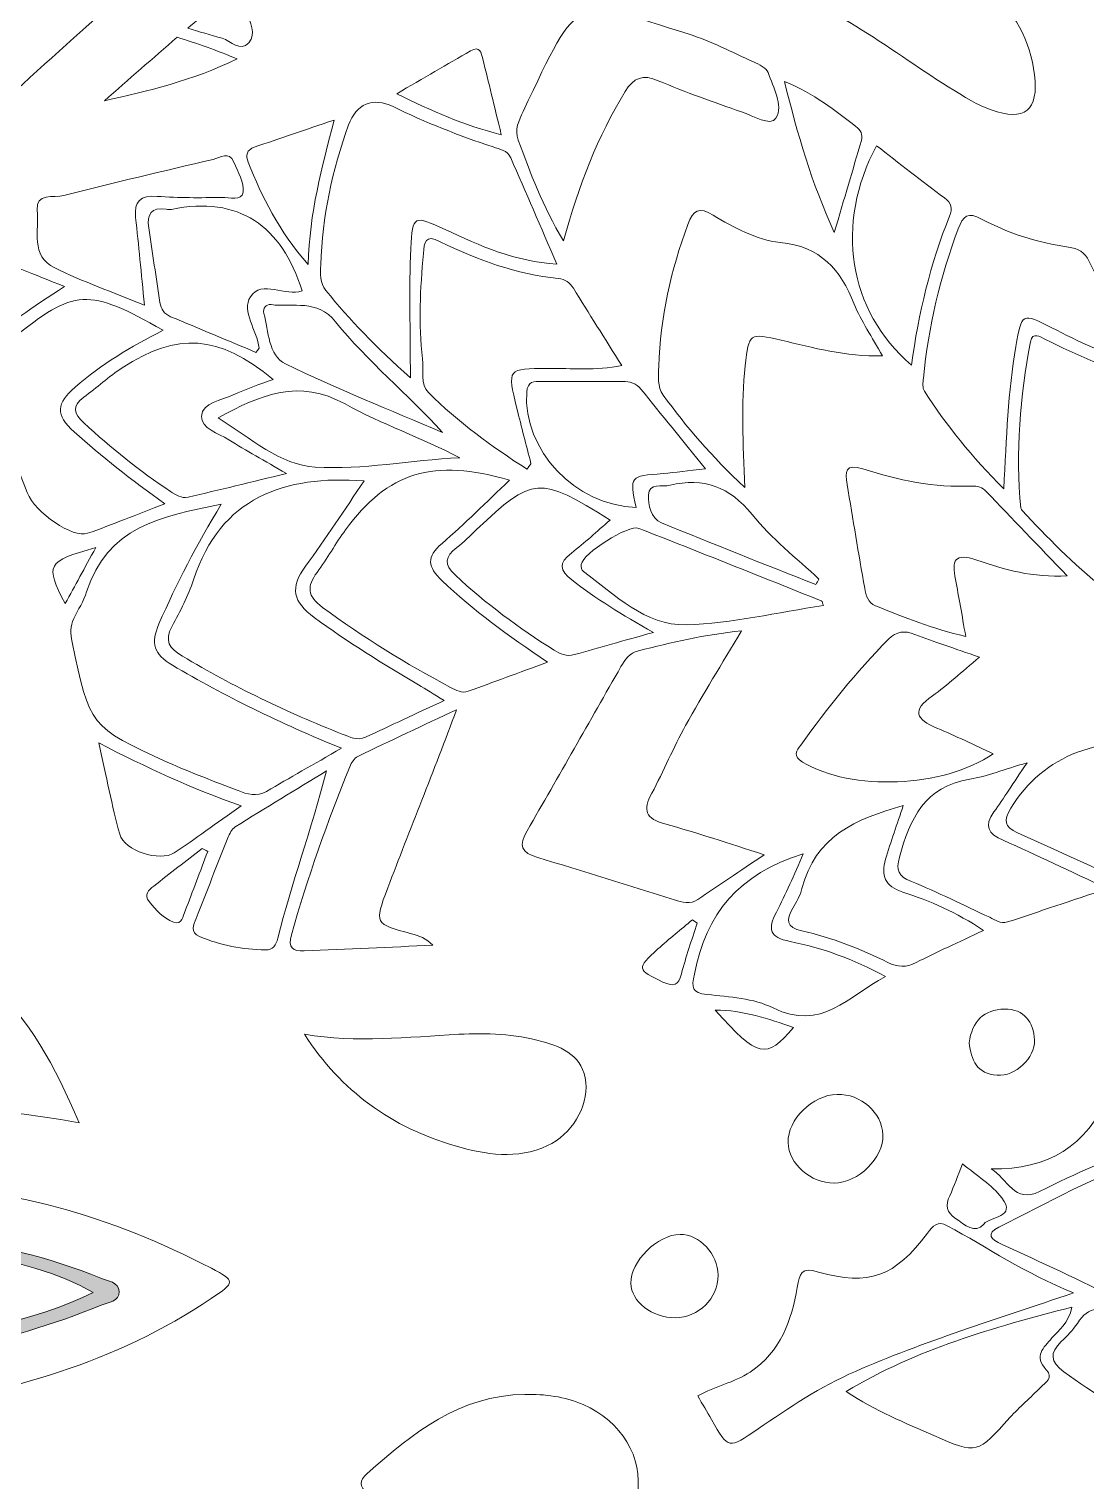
# Model space of a CAD drawing. Extents: x 55 to 2945, y -1852 to -85.
# Drawn here: x 2103.4 to 2223.3, y -333 to -168.4 of the extents above; entities that cross this region are included whole.
import ezdxf

# ---------------------------------------------------------------- set-up
doc = ezdxf.new("R2010")
doc.units = 0
doc.header["$MEASUREMENT"] = 0
doc.layers.add('Layer 1', color=7, linetype='Continuous')

# ---------------------------------------------------------------- blocks, each defined once
blk = doc.blocks.new('block 2')
at = {"layer": 'Layer 1', "true_color": 0xffffff}
h = blk.add_hatch(color=7, dxfattribs=at)
h.dxf.hatch_style = 2
edge = h.paths.add_edge_path()
edge.add_spline(control_points=[(2113.6647, -311.5317), (2113.6259, -310.4205), (2112.3665, -310.357), (2111.5771, -310.0294), (2105.68, -307.5819), (2099.5192, -306.1532), (2093.1716, -305.588), (2076.5476, -304.1078), (2061.6199, -308.6538), (2048.1985, -318.4163), (2047.595, -318.8553), (2046.5522, -319.2362), (2046.9396, -320.2609), (2047.2452, -321.0689), (2048.1821, -320.7692), (2048.8494, -320.8455), (2054.0459, -321.4396), (2059.2674, -321.239), (2065.6227, -321.3255), (2068.7735, -321.1432), (2073.0692, -320.9958), (2077.3459, -320.6279), (2089.1036, -319.6164), (2100.6545, -317.6022), (2111.6384, -313.0701), (2112.4248, -312.7456), (2113.7055, -312.6995), (2113.6647, -311.5317)], knot_values=[0, 0, 0, 0, 1, 1, 1, 2, 2, 2, 3, 3, 3, 4, 4, 4, 5, 5, 5, 6, 6, 6, 7, 7, 7, 8, 8, 8, 9, 9, 9, 9], degree=3, periodic=1)
edge = h.paths.add_edge_path()
edge.add_spline(control_points=[(2050.2659, -319.2755), (2061.0957, -307.1265), (2095.4807, -302.688), (2110.7412, -311.6539), (2098.3099, -317.8384), (2066.2656, -321.8248), (2050.2659, -319.2755)], knot_values=[0, 0, 0, 0, 1, 1, 1, 2, 2, 2, 2], degree=3, periodic=1)
at = {"layer": 'Layer 1', "lineweight": 0}
for points, knots in [([(2916.1423, -268.6332), (2914.0212, -262.8354), (2910.15, -258.2926), (2905.6368, -254.2919), (2899.1496, -248.5294), (2891.7904, -243.9159), (2884.8377, -238.7721), (2877.2781, -233.1746), (2869.8069, -227.4711), (2862.0058, -222.1977), (2849.4085, -213.6718), (2837.8365, -203.779), (2826.0228, -194.2398), (2816.731, -186.7274), (2808.0814, -178.4136), (2799.1725, -170.4298), (2784.4777, -157.2492), (2769.6592, -144.2277), (2753.1613, -133.2802), (2737.4883, -122.8748), (2720.6841, -115.1149), (2702.1653, -111.2792), (2689.0495, -108.5688), (2675.751, -107.8087), (2662.435, -107.2077), (2631.8904, -105.829), (2601.4519, -106.3239), (2571.2314, -111.7859), (2563.3006, -113.2236), (2555.2225, -113.3178), (2547.1857, -112.1983), (2537.7938, -110.8844), (2529.3209, -106.9308), (2521.1427, -102.4823), (2503.166, -92.6955), (2484.4232, -85.9962), (2463.6772, -85.2597), (2446.5725, -84.6528), (2429.7918, -86.1553), (2413.2586, -90.4742), (2401.8575, -93.4497), (2391.6405, -99.2299), (2381.2881, -104.5681), (2365.1497, -112.8818), (2348.3219, -114.5139), (2330.7046, -111.1319), (2318.561, -108.8045), (2306.2878, -107.1783), (2293.932, -106.8778), (2269.3974, -106.2827), (2244.8804, -106.8483), (2220.4047, -108.9989), (2196.5242, -111.0965), (2174.8118, -119.0155), (2154.8847, -132.2373), (2138.3103, -143.2437), (2123.315, -156.1887), (2108.514, -169.3928), (2099.6582, -177.3), (2091.0911, -185.5666), (2081.8759, -193.026), (2075.2768, -198.3583), (2068.931, -204.0029), (2061.9901, -208.9758), (2053.3287, -215.1802), (2044.9149, -221.7558), (2036.2181, -227.9248), (2030.2612, -232.1553), (2024.4575, -236.5862), (2018.5065, -240.8226), (2012.4848, -245.112), (2006.8461, -249.9376), (2001.0836, -254.5806), (1997.625, -257.3675), (1994.4904, -260.508), (1992.2867, -264.3968), (1986.5714, -274.4664), (1987.7852, -285.7498), (1999.4574, -291.9777), (2003.7292, -294.2638), (2008.2366, -295.8783), (2012.9679, -296.8328), (2015.095, -297.2629), (2016.1202, -298.0406), (2015.8433, -300.48), (2015.5428, -303.1962), (2015.5133, -305.995), (2016.1614, -308.6935), (2020.8516, -328.2611), (2032.7359, -340.9291), (2052.2917, -346.179), (2054.3716, -346.7387), (2056.4633, -347.2513), (2058.5727, -347.6874), (2067.3106, -349.4785), (2072.2423, -355.0642), (2074.6757, -363.3898), (2077.2094, -372.0806), (2082.1175, -379.322), (2088.7578, -385.4262), (2099.8586, -395.6372), (2112.1553, -404.2219), (2125.0236, -412.0054), (2131.2693, -415.7881), (2137.9332, -418.6399), (2145.1157, -420.1247), (2149.5583, -421.0438), (2154.107, -421.7214), (2158.5437, -420.6608), (2164.0646, -419.341), (2169.4205, -417.3966), (2174.6998, -415.2637), (2182.6719, -412.0407), (2189.872, -413.2604), (2196.0469, -419.3823), (2200.9314, -424.2314), (2204.9262, -429.8643), (2208.7856, -435.4912), (2212.5683, -441.0003), (2217.2348, -445.5019), (2222.1076, -449.8797), (2224.3289, -451.8771), (2226.1907, -454.2281), (2229.1133, -455.5302), (2235.9068, -458.5528), (2242.6297, -461.764), (2249.217, -465.1991), (2256.1285, -468.7992), (2262.4448, -473.4539), (2267.5061, -479.3107), (2272.9445, -485.5975), (2278.8307, -491.1125), (2286.1663, -495.0131), (2288.3287, -496.1621), (2290.5441, -497.2344), (2292.8008, -498.183), (2294.0852, -498.7192), (2294.4506, -499.1846), (2293.6787, -500.5163), (2292.2588, -502.9792), (2291.0273, -505.5481), (2289.7251, -508.0759), (2265.7444, -554.7824), (2251.6976, -604.1169), (2250.1833, -656.8098), (2249.6766, -674.3682), (2251.786, -691.4788), (2258.6031, -707.7704), (2275.2541, -747.5479), (2307.0008, -770.0733), (2346.2715, -783.7194), (2351.5803, -785.5636), (2357.3486, -785.54), (2362.5278, -782.4231), (2367.6303, -779.3475), (2368.7262, -773.096), (2365.0555, -768.4236), (2363.6944, -766.6972), (2361.9445, -765.4363), (2360.0884, -764.3167), (2353.448, -760.2984), (2347.1376, -755.8027), (2340.9745, -751.089), (2316.2808, -732.2049), (2303.9251, -707.2696), (2304.2668, -676.1476), (2304.3964, -664.5461), (2305.7752, -653.0624), (2308.0142, -641.6848), (2313.3936, -614.3808), (2323.8167, -589.0037), (2337.345, -564.8049), (2346.8018, -547.8887), (2358.1499, -532.2334), (2369.3096, -516.4485), (2372.5797, -511.829), (2375.7496, -507.1449), (2379.385, -501.8774), (2380.8462, -509.5725), (2382.2545, -516.5486), (2383.4859, -523.5544), (2385.8781, -537.1592), (2387.8755, -550.8288), (2389.5724, -564.5456), (2391.1809, -577.5848), (2392.5538, -590.6416), (2393.4671, -603.7456), (2394.6867, -621.1921), (2394.1919, -638.6857), (2394.0975, -656.1439), (2394.0387, -667.5746), (2394.127, -679.017), (2393.7028, -690.4536), (2393.5496, -694.6193), (2393.9091, -698.8086), (2393.8973, -703.0037), (2393.8619, -715.165), (2394.351, -727.338), (2394.9048, -739.4935), (2395.7886, -758.9019), (2397.4266, -778.2574), (2400.025, -797.5187), (2401.9871, -812.1075), (2404.6326, -826.5431), (2409.9591, -840.3541), (2419.8696, -866.0672), (2447.5152, -881.1981), (2473.6171, -874.6755), (2496.5551, -868.9485), (2509.8829, -853.3167), (2515.6218, -831.0505), (2520.6831, -811.4004), (2521.3018, -791.1198), (2522.7925, -770.9866), (2523.7058, -758.6604), (2524.7369, -746.3459), (2525.55, -734.0138), (2525.9742, -727.5502), (2526.917, -721.0217), (2523.9474, -714.782), (2521.9735, -710.6399), (2519.0864, -707.5171), (2514.5141, -706.7511), (2512.3929, -706.3917), (2511.8981, -705.7495), (2512.175, -703.8463), (2513.5596, -694.419), (2513.7953, -684.8915), (2514.6968, -675.4229), (2515.9813, -661.9535), (2517.4543, -648.5078), (2518.6327, -635.0267), (2519.8052, -621.5456), (2520.7479, -608.0468), (2521.7378, -594.5481), (2523.3051, -573.1244), (2524.7487, -551.6832), (2526.3925, -530.2654), (2527.0937, -521.1799), (2528.1661, -512.1295), (2529.1619, -502.1425), (2532.8856, -507.4925), (2536.0085, -512.106), (2539.2668, -516.6253), (2557.4439, -541.8493), (2574.0419, -568.0042), (2585.4077, -597.1053), (2597.0033, -626.8014), (2604.2565, -657.3342), (2601.4754, -689.5403), (2600.4737, -701.1065), (2597.2567, -712.0835), (2591.3823, -722.153), (2582.0551, -738.15), (2568.5976, -749.999), (2553.1662, -759.8211), (2549.6958, -762.0366), (2546.0839, -764.0516), (2543.0259, -766.8622), (2537.0042, -772.4007), (2538.6304, -780.6968), (2546.3078, -783.5073), (2551.2101, -785.2985), (2556.236, -785.1335), (2561.0498, -783.5191), (2587.8057, -774.5337), (2611.2268, -760.4104), (2629.4039, -738.4034), (2644.2107, -720.4738), (2653.2433, -700.0047), (2655.7769, -676.8605), (2657.2145, -663.7565), (2656.7903, -650.6172), (2655.4705, -637.4896), (2653.6734, -619.6072), (2650.3915, -601.9898), (2646.0845, -584.5669), (2638.8667, -555.3775), (2627.4713, -527.8085), (2613.348, -501.3294), (2612.3287, -499.4144), (2612.5584, -498.8606), (2614.55, -498.1889), (2622.8401, -495.3961), (2629.9224, -490.6765), (2636.2152, -484.5841), (2638.6015, -482.2685), (2640.6696, -479.6465), (2643.0971, -477.4723), (2646.821, -474.1433), (2650.4976, -470.7613), (2654.1743, -467.3733), (2656.9965, -464.769), (2660.137, -462.4416), (2664.0317, -461.7994), (2670.5837, -460.7211), (2676.1929, -457.946), (2681.4664, -453.8981), (2687.3644, -449.373), (2692.8853, -444.5238), (2696.6267, -438.1073), (2700.3505, -431.7203), (2704.5987, -425.7634), (2709.6718, -420.4428), (2712.1111, -417.8857), (2714.6978, -415.4228), (2718.4274, -414.2797), (2724.5375, -412.4001), (2729.8994, -414.2679), (2735.161, -416.7367), (2747.2103, -422.4049), (2759.1771, -422.1751), (2771.3148, -417.0549), (2782.2741, -412.4296), (2791.7486, -405.4121), (2801.4175, -398.7069), (2816.2891, -388.4017), (2829.1103, -376.4761), (2834.0774, -358.1046), (2835.2852, -353.6207), (2838.844, -350.7041), (2843.2631, -349.2252), (2847.3462, -347.8641), (2851.4766, -346.5325), (2855.6836, -345.6546), (2878.321, -340.9527), (2891.4722, -316.695), (2891.3661, -300.4092), (2891.3543, -298.1231), (2892.2264, -297.3807), (2894.2414, -296.9329), (2900.1512, -295.619), (2905.6191, -293.2798), (2910.3739, -289.4382), (2917.0791, -284.0233), (2919.106, -276.7113), (2916.1423, -268.6332)], [0, 0, 0, 0, 1, 1, 1, 2, 2, 2, 3, 3, 3, 4, 4, 4, 5, 5, 5, 6, 6, 6, 7, 7, 7, 8, 8, 8, 9, 9, 9, 10, 10, 10, 11, 11, 11, 12, 12, 12, 13, 13, 13, 14, 14, 14, 15, 15, 15, 16, 16, 16, 17, 17, 17, 18, 18, 18, 19, 19, 19, 20, 20, 20, 21, 21, 21, 22, 22, 22, 23, 23, 23, 24, 24, 24, 25, 25, 25, 26, 26, 26, 27, 27, 27, 28, 28, 28, 29, 29, 29, 30, 30, 30, 31, 31, 31, 32, 32, 32, 33, 33, 33, 34, 34, 34, 35, 35, 35, 36, 36, 36, 37, 37, 37, 38, 38, 38, 39, 39, 39, 40, 40, 40, 41, 41, 41, 42, 42, 42, 43, 43, 43, 44, 44, 44, 45, 45, 45, 46, 46, 46, 47, 47, 47, 48, 48, 48, 49, 49, 49, 50, 50, 50, 51, 51, 51, 52, 52, 52, 53, 53, 53, 54, 54, 54, 55, 55, 55, 56, 56, 56, 57, 57, 57, 58, 58, 58, 59, 59, 59, 60, 60, 60, 61, 61, 61, 62, 62, 62, 63, 63, 63, 64, 64, 64, 65, 65, 65, 66, 66, 66, 67, 67, 67, 68, 68, 68, 69, 69, 69, 70, 70, 70, 71, 71, 71, 72, 72, 72, 73, 73, 73, 74, 74, 74, 75, 75, 75, 76, 76, 76, 77, 77, 77, 78, 78, 78, 79, 79, 79, 80, 80, 80, 81, 81, 81, 82, 82, 82, 83, 83, 83, 84, 84, 84, 85, 85, 85, 86, 86, 86, 87, 87, 87, 88, 88, 88, 89, 89, 89, 90, 90, 90, 91, 91, 91, 92, 92, 92, 93, 93, 93, 94, 94, 94, 95, 95, 95, 96, 96, 96, 97, 97, 97, 98, 98, 98, 99, 99, 99, 100, 100, 100, 101, 101, 101, 102, 102, 102, 103, 103, 103, 104, 104, 104, 105, 105, 105, 106, 106, 106, 107, 107, 107, 108, 108, 108, 109, 109, 109, 110, 110, 110, 111, 111, 111, 112, 112, 112, 112]), ([(2188.452, -163.5007), (2193.3718, -161.1144), (2197.6141, -159.7769), (2202.21, -159.8653), (2210.0583, -160.0067), (2216.5219, -165.8104), (2217.4881, -173.5585), (2217.989, -177.5946), (2216.351, -178.9262), (2212.5624, -177.5298), (2211.7964, -177.247), (2211.0363, -176.9229), (2210.3352, -176.5164), (2203.1881, -172.4096), (2196.9012, -166.9181), (2188.452, -163.5007)], [0, 0, 0, 0, 1, 1, 1, 2, 2, 2, 3, 3, 3, 4, 4, 4, 5, 5, 5, 5]), ([(2126.9091, -163.6363), (2127.3216, -164.5731), (2127.7222, -165.5158), (2128.0875, -166.4645), (2128.5176, -167.5839), (2129.2954, -168.9038), (2128.3644, -169.9349), (2127.3746, -171.0249), (2126.3376, -169.711), (2125.3359, -169.4282), (2124.0397, -169.057), (2122.7493, -168.6681), (2121.4589, -168.2792), (2123.2678, -166.7178), (2125.0826, -165.1682), (2126.9091, -163.6363)], [0, 0, 0, 0, 1, 1, 1, 2, 2, 2, 3, 3, 3, 4, 4, 4, 5, 5, 5, 5]), ([(2159.4864, -177.7478), (2165.9854, -163.9603), (2165.0839, -164.8029), (2178.3057, -168.9686), (2180.8158, -169.7581), (2183.1903, -171.0072), (2185.6061, -172.1032), (2186.2365, -172.3919), (2187.1026, -172.7808), (2187.2794, -173.317), (2187.8333, -175.0139), (2189.0588, -177.0113), (2188.1515, -178.4843), (2187.5505, -179.4624), (2185.5589, -178.2133), (2184.2627, -177.7655), (2181.081, -176.6754), (2177.911, -175.5382), (2174.8118, -174.2361), (2173.0382, -173.4878), (2172.0248, -173.8826), (2171.0467, -175.4793), (2167.9357, -180.5701), (2165.8263, -186.0733), (2164.0587, -192.3837), (2161.6547, -188.4066), (2160.3172, -184.6769), (2158.9208, -180.9649), (2158.473, -179.7747), (2159.021, -178.7376), (2159.4864, -177.7478)], [0, 0, 0, 0, 1, 1, 1, 2, 2, 2, 3, 3, 3, 4, 4, 4, 5, 5, 5, 6, 6, 6, 7, 7, 7, 8, 8, 8, 9, 9, 9, 10, 10, 10, 10]), ([(2120.2511, -169.3162), (2122.4959, -169.9997), (2124.7585, -170.801), (2127.0564, -171.7673), (2121.9126, -174.2538), (2116.9044, -175.4145), (2111.9962, -176.5046), (2114.7419, -174.1006), (2117.4936, -171.7025), (2120.2511, -169.3162)], [0, 0, 0, 0, 1, 1, 1, 2, 2, 2, 3, 3, 3, 3]), ([(2153.5354, -170.8482), (2154.5901, -170.2354), (2154.7374, -171.0838), (2154.9083, -171.7673), (2155.5741, -174.4305), (2156.2163, -177.1056), (2157.0118, -180.3698), (2152.7164, -179.2856), (2149.1576, -177.6653), (2145.1451, -175.7209), (2148.209, -173.9415), (2150.8663, -172.386), (2153.5354, -170.8482)], [0, 0, 0, 0, 1, 1, 1, 2, 2, 2, 3, 3, 3, 4, 4, 4, 4]), ([(2197.2312, -179.427), (2197.7555, -179.8218), (2198.0501, -180.3403), (2197.8499, -181.0179), (2196.8894, -184.2998), (2195.9173, -187.5876), (2194.7801, -191.4528), (2192.1816, -185.7669), (2190.6321, -180.3875), (2189.1296, -174.3127), (2192.5352, -175.7268), (2194.8567, -177.6241), (2197.2312, -179.427)], [0, 0, 0, 0, 1, 1, 1, 2, 2, 2, 3, 3, 3, 4, 4, 4, 4]), ([(2144.7327, -177.1763), (2148.4093, -178.9792), (2152.2038, -180.4641), (2156.0808, -181.7485), (2156.8468, -182.0019), (2157.7071, -182.1197), (2158.0841, -182.9918), (2159.7869, -186.8923), (2161.4839, -190.7988), (2163.3222, -195.0293), (2158.5673, -194.7641), (2154.596, -192.9612), (2150.6542, -191.1228), (2147.1072, -189.4789), (2146.9186, -189.4377), (2146.7478, -193.2676), (2146.5474, -197.8457), (2146.7006, -202.4356), (2146.7006, -207.9153), (2142.7529, -204.4331), (2139.8305, -201.3338), (2137.1201, -198.0342), (2136.3954, -197.1504), (2136.5014, -196.1311), (2136.5309, -195.1118), (2136.7077, -189.6557), (2137.833, -184.3764), (2139.6831, -179.2562), (2140.5375, -176.8876), (2142.4642, -176.0627), (2144.7327, -177.1763)], [0, 0, 0, 0, 1, 1, 1, 2, 2, 2, 3, 3, 3, 4, 4, 4, 5, 5, 5, 6, 6, 6, 7, 7, 7, 8, 8, 8, 9, 9, 9, 10, 10, 10, 10]), ([(2138.051, -178.6964), (2136.6487, -184.182), (2135.2582, -189.1431), (2135.1109, -195.0882), (2131.7229, -191.2053), (2129.8905, -187.4226), (2128.3173, -183.4867), (2128.005, -182.703), (2128.1229, -182.0785), (2128.9949, -181.778), (2131.8467, -180.7999), (2134.7043, -179.8336), (2138.051, -178.6964)], [0, 0, 0, 0, 1, 1, 1, 2, 2, 2, 3, 3, 3, 4, 4, 4, 4]), ([(2107.4004, -187.2517), (2113.0215, -185.8082), (2118.6778, -184.4942), (2124.3284, -183.1567), (2125.1415, -182.9623), (2126.1313, -182.161), (2126.6911, -183.469), (2127.1625, -184.5767), (2127.8518, -185.8023), (2127.7222, -186.8864), (2127.5926, -187.9352), (2126.1667, -187.4639), (2125.33, -187.4756), (2122.8848, -187.5169), (2120.4278, -187.5404), (2117.9944, -187.3519), (2116.0736, -187.1987), (2115.3488, -187.9058), (2115.5433, -189.7618), (2115.8732, -192.8846), (2116.1796, -196.0074), (2116.5449, -199.6899), (2112.9095, -198.2051), (2109.5451, -197.0208), (2106.3634, -195.4712), (2103.5941, -194.1219), (2104.6076, -191.1759), (2104.3719, -188.9192), (2104.1657, -186.9395), (2106.2868, -187.5346), (2107.4004, -187.2517)], [0, 0, 0, 0, 1, 1, 1, 2, 2, 2, 3, 3, 3, 4, 4, 4, 5, 5, 5, 6, 6, 6, 7, 7, 7, 8, 8, 8, 9, 9, 9, 10, 10, 10, 10]), ([(2207.8487, -189.6086), (2205.6569, -194.988), (2204.3606, -200.615), (2203.518, -206.4776), (2196.3415, -200.344), (2194.8154, -190.5042), (2199.5585, -181.6071), (2202.1275, -183.5928), (2204.6728, -185.6019), (2207.2713, -187.5287), (2208.0844, -188.1296), (2208.2081, -188.7306), (2207.8487, -189.6086)], [0, 0, 0, 0, 1, 1, 1, 2, 2, 2, 3, 3, 3, 4, 4, 4, 4]), ([(2128.5589, -198.7354), (2127.5101, -200.3675), (2129.3072, -202.5535), (2129.537, -204.5509), (2129.5429, -204.6275), (2129.4309, -204.71), (2129.1834, -205.0399), (2126.0076, -203.7142), (2122.7611, -202.3531), (2119.5086, -200.998), (2118.7721, -200.6916), (2118.4127, -200.1201), (2118.2949, -199.3717), (2117.8706, -196.5553), (2117.4464, -193.7389), (2117.0281, -190.9225), (2116.7983, -189.4023), (2117.3109, -188.5539), (2119.0019, -188.8131), (2119.2022, -188.8426), (2119.4144, -188.8661), (2119.6088, -188.8249), (2127.2921, -187.2812), (2132.0588, -190.6574), (2134.4215, -198.0578), (2132.5537, -198.7884), (2129.8316, -196.7439), (2128.5589, -198.7354)], [0, 0, 0, 0, 1, 1, 1, 2, 2, 2, 3, 3, 3, 4, 4, 4, 5, 5, 5, 6, 6, 6, 7, 7, 7, 8, 8, 8, 9, 9, 9, 9]), ([(2174.8766, -206.6367), (2175.0592, -201.0864), (2176.2553, -195.7481), (2178.1584, -190.5336), (2178.7771, -188.8249), (2179.4783, -188.5421), (2181.022, -189.473), (2183.3848, -190.9048), (2185.9478, -192.2953), (2188.6228, -192.5664), (2193.2186, -193.0319), (2195.4812, -195.6538), (2197.0426, -199.5721), (2197.8145, -201.5106), (2199.04, -203.2605), (2200.2538, -205.4465), (2195.9879, -205.5231), (2192.382, -204.5155), (2188.7583, -203.6671), (2185.1465, -202.8304), (2185.0875, -202.8068), (2184.6692, -206.5837), (2184.1919, -210.9144), (2184.4277, -215.2745), (2184.6162, -220.3476), (2180.8394, -216.8418), (2177.9876, -213.4774), (2175.3833, -209.9068), (2174.6763, -208.9405), (2174.8413, -207.7444), (2174.8766, -206.6367)], [0, 0, 0, 0, 1, 1, 1, 2, 2, 2, 3, 3, 3, 4, 4, 4, 5, 5, 5, 6, 6, 6, 7, 7, 7, 8, 8, 8, 9, 9, 9, 10, 10, 10, 10]), ([(2219.4502, -202.2471), (2216.08, -200.5325), (2216.0151, -200.5384), (2215.3611, -204.3682), (2214.4773, -209.5002), (2214.3123, -214.6971), (2214, -220.5185), (2210.3411, -216.9184), (2207.5305, -213.2947), (2204.991, -209.4531), (2204.7495, -209.0878), (2204.8378, -208.4515), (2204.885, -207.9565), (2205.4565, -202.141), (2206.7881, -196.5023), (2208.8327, -191.0227), (2209.3748, -189.5732), (2209.9287, -189.0783), (2211.4841, -189.9209), (2214.5539, -191.5824), (2217.8771, -192.5958), (2221.3298, -193.1085), (2222.4199, -193.2734), (2223.1859, -193.6564), (2223.6925, -194.7288), (2225.4307, -198.4054), (2227.2572, -202.035), (2229.2193, -206.0239), (2225.5191, -205.417), (2222.4905, -203.7967), (2219.4502, -202.2471)], [0, 0, 0, 0, 1, 1, 1, 2, 2, 2, 3, 3, 3, 4, 4, 4, 5, 5, 5, 6, 6, 6, 7, 7, 7, 8, 8, 8, 9, 9, 9, 10, 10, 10, 10]), ([(2165.1841, -197.7691), (2166.9458, -200.6209), (2168.737, -203.4491), (2170.6755, -206.5424), (2167.7177, -207.167), (2164.9838, -206.837), (2162.2793, -206.8547), (2157.6835, -206.8842), (2157.6717, -206.8488), (2158.7853, -211.4211), (2159.292, -213.4951), (2159.8459, -215.5573), (2160.3703, -217.6313), (2160.3879, -217.6962), (2160.2642, -217.7963), (2159.946, -218.2854), (2155.9335, -215.7576), (2152.139, -212.9353), (2148.757, -209.6063), (2147.7966, -208.6636), (2148.2267, -207.0668), (2148.0676, -205.7705), (2147.5962, -201.7934), (2147.8319, -197.8162), (2148.1737, -193.845), (2148.2856, -192.5251), (2148.3504, -191.6178), (2150.0945, -192.4898), (2154.3191, -194.5992), (2158.7382, -196.1547), (2163.4695, -196.6673), (2164.2532, -196.7498), (2164.7717, -197.1092), (2165.1841, -197.7691)], [0, 0, 0, 0, 1, 1, 1, 2, 2, 2, 3, 3, 3, 4, 4, 4, 5, 5, 5, 6, 6, 6, 7, 7, 7, 8, 8, 8, 9, 9, 9, 10, 10, 10, 11, 11, 11, 11]), ([(2098.3501, -204.3565), (2097.2837, -205.4052), (2096.8654, -204.7984), (2096.4058, -203.8203), (2095.6221, -202.1646), (2094.6912, -200.5738), (2094.0195, -198.8768), (2093.5835, -197.7868), (2091.7098, -196.6909), (2093.1769, -195.5065), (2094.5085, -194.4283), (2096.1289, -193.1261), (2098.1675, -193.898), (2101.1018, -195.0116), (2104.0066, -196.2077), (2107.4534, -197.5806), (2103.8769, -199.9197), (2100.8955, -201.8641), (2098.3501, -204.3565)], [0, 0, 0, 0, 1, 1, 1, 2, 2, 2, 3, 3, 3, 4, 4, 4, 5, 5, 5, 6, 6, 6, 6]), ([(2118.6543, -202.5417), (2114.9776, -204.4213), (2111.6427, -206.4069), (2108.6731, -208.9935), (2106.5637, -210.8319), (2106.387, -212.0987), (2108.5847, -214.0607), (2111.7075, -216.8418), (2114.9423, -219.4461), (2118.8605, -222.2036), (2115.5963, -223.4645), (2112.8683, -224.5899), (2110.0931, -225.5621), (2108.4315, -226.1454), (2104.1833, -223.2818), (2103.2524, -220.9368), (2101.5967, -216.7711), (2100.106, -212.5406), (2098.4267, -208.3808), (2097.9436, -207.1906), (2098.25, -206.4481), (2099.069, -205.7057), (2099.8998, -204.9516), (2100.7188, -204.1738), (2101.5849, -203.4668), (2108.5965, -197.7986), (2110.1638, -197.6984), (2118.6543, -202.5417)], [0, 0, 0, 0, 1, 1, 1, 2, 2, 2, 3, 3, 3, 4, 4, 4, 5, 5, 5, 6, 6, 6, 7, 7, 7, 8, 8, 8, 9, 9, 9, 9]), ([(2150.3361, -214.1256), (2144.3792, -211.5625), (2138.3398, -209.188), (2132.5242, -206.348), (2130.574, -205.3935), (2130.6329, -202.6595), (2130.085, -200.6209), (2129.9318, -200.0493), (2130.3089, -199.5544), (2130.9039, -199.631), (2133.4081, -199.9551), (2136.1243, -198.9711), (2138.2101, -201.5636), (2141.822, -206.0769), (2146.3589, -209.7123), (2150.3361, -214.1256)], [0, 0, 0, 0, 1, 1, 1, 2, 2, 2, 3, 3, 3, 4, 4, 4, 5, 5, 5, 5]), ([(2126.5968, -209.8714), (2125.2652, -210.5137), (2123.1087, -210.6551), (2123.0144, -212.299), (2122.9378, -213.6954), (2124.9294, -214.208), (2126.1078, -214.9445), (2128.0698, -216.1819), (2130.1085, -217.3014), (2132.648, -218.7803), (2128.5589, -219.7701), (2125.0236, -220.6363), (2121.4825, -221.4612), (2120.7342, -221.638), (2120.1155, -221.2137), (2119.5086, -220.8131), (2115.9911, -218.521), (2112.7622, -215.8696), (2109.663, -213.0414), (2108.5081, -211.9867), (2108.2783, -211.1441), (2109.6512, -210.1307), (2111.1301, -209.0465), (2112.4971, -207.7916), (2114.0231, -206.7958), (2120.3159, -202.6831), (2124.9058, -203.0425), (2131.1455, -208.1038), (2129.59, -208.6989), (2128.0404, -209.1762), (2126.5968, -209.8714)], [0, 0, 0, 0, 1, 1, 1, 2, 2, 2, 3, 3, 3, 4, 4, 4, 5, 5, 5, 6, 6, 6, 7, 7, 7, 8, 8, 8, 9, 9, 9, 10, 10, 10, 10]), ([(2224.6883, -219.6876), (2224.4939, -223.5646), (2224.9593, -227.4122), (2225.4542, -231.8902), (2221.7776, -228.9677), (2218.9023, -226.004), (2216.0918, -222.9695), (2216.0269, -222.8988), (2215.9445, -222.8046), (2215.9327, -222.7162), (2215.3376, -216.3704), (2215.8148, -210.0777), (2217.0286, -203.838), (2217.2643, -202.6418), (2218.1481, -203.2959), (2218.7137, -203.5728), (2222.2902, -205.3286), (2225.8843, -207.0138), (2229.8027, -207.9153), (2230.3388, -208.039), (2230.9457, -208.4632), (2231.2521, -208.9228), (2234.5163, -213.8427), (2238.2283, -218.4268), (2242.6356, -223.6), (2236.8378, -222.3627), (2232.46, -220.2887), (2228.2766, -217.7079), (2227.375, -217.1541), (2226.5207, -215.7871), (2225.3777, -216.5295), (2224.4113, -217.1541), (2224.7413, -218.5917), (2224.6883, -219.6876)], [0, 0, 0, 0, 1, 1, 1, 2, 2, 2, 3, 3, 3, 4, 4, 4, 5, 5, 5, 6, 6, 6, 7, 7, 7, 8, 8, 8, 9, 9, 9, 10, 10, 10, 11, 11, 11, 11]), ([(2135.9181, -218.0556), (2131.9586, -217.8081), (2128.5766, -214.8208), (2124.9117, -212.4522), (2129.755, -209.8184), (2134.0916, -208.0037), (2139.3001, -210.8967), (2143.4364, -213.1887), (2147.9851, -214.7383), (2152.2922, -216.995), (2146.7595, -217.266), (2141.2976, -218.3855), (2135.9181, -218.0556)], [0, 0, 0, 0, 1, 1, 1, 2, 2, 2, 3, 3, 3, 4, 4, 4, 4]), ([(2172.885, -209.2469), (2175.1712, -212.1045), (2177.4868, -214.9328), (2180.1736, -218.25), (2178.1702, -218.4739), (2176.768, -218.6683), (2175.3597, -218.7803), (2171.5535, -219.0926), (2171.5535, -219.0749), (2172.2958, -222.616), (2165.4139, -222.4334), (2159.4334, -216.0699), (2159.8989, -209.5474), (2159.9932, -208.2688), (2160.7238, -208.3454), (2161.531, -208.3395), (2164.6008, -208.3277), (2167.6647, -208.3454), (2170.7345, -208.3277), (2171.6006, -208.3218), (2172.3135, -208.5339), (2172.885, -209.2469)], [0, 0, 0, 0, 1, 1, 1, 2, 2, 2, 3, 3, 3, 4, 4, 4, 5, 5, 5, 6, 6, 6, 7, 7, 7, 7]), ([(2150.2889, -226.7051), (2148.4859, -228.2489), (2148.6568, -229.3742), (2150.2712, -230.9121), (2153.8124, -234.3), (2157.7837, -237.1341), (2162.2381, -240.1862), (2158.9562, -241.3882), (2156.1162, -242.4311), (2153.2703, -243.4681), (2152.5161, -243.745), (2151.8916, -243.3679), (2151.2552, -243.0262), (2146.2057, -240.3394), (2141.3447, -237.3639), (2136.7371, -233.9583), (2134.993, -232.6738), (2134.94, -231.5838), (2136.1184, -229.987), (2137.2674, -228.4256), (2138.2101, -226.7228), (2139.3532, -225.1555), (2144.1081, -218.633), (2149.3579, -216.9891), (2157.9251, -219.5462), (2155.2795, -222.0445), (2152.8814, -224.4897), (2150.2889, -226.7051)], [0, 0, 0, 0, 1, 1, 1, 2, 2, 2, 3, 3, 3, 4, 4, 4, 5, 5, 5, 6, 6, 6, 7, 7, 7, 8, 8, 8, 9, 9, 9, 9]), ([(2141.4567, -219.6111), (2139.253, -222.8517), (2137.1378, -226.1572), (2134.8045, -229.3035), (2133.0251, -231.7193), (2133.3786, -233.3337), (2135.7944, -235.1073), (2139.5948, -237.8824), (2143.5719, -240.3571), (2147.6139, -242.7375), (2148.4624, -243.2383), (2149.2931, -243.7627), (2150.5246, -244.5228), (2147.2899, -246.0312), (2144.4616, -247.3569), (2141.6275, -248.6767), (2140.673, -249.1186), (2139.8246, -248.6532), (2138.982, -248.3232), (2132.6892, -245.8898), (2126.6499, -242.9319), (2120.8403, -239.491), (2119.3613, -238.6189), (2118.7544, -237.7705), (2119.6736, -236.0971), (2120.6046, -234.4002), (2121.4943, -232.6502), (2122.1012, -230.8178), (2125.2181, -221.4494), (2132.3357, -218.9688), (2141.4567, -219.6111)], [0, 0, 0, 0, 1, 1, 1, 2, 2, 2, 3, 3, 3, 4, 4, 4, 5, 5, 5, 6, 6, 6, 7, 7, 7, 8, 8, 8, 9, 9, 9, 10, 10, 10, 10]), ([(2210.948, -228.6024), (2208.3849, -227.7127), (2208.0903, -228.6613), (2208.5204, -230.8001), (2208.9152, -232.7858), (2209.2451, -234.7832), (2209.687, -237.252), (2205.9338, -236.3799), (2202.6991, -235.0837), (2199.4584, -233.7815), (2198.5864, -233.4339), (2198.3683, -232.5737), (2198.2269, -231.79), (2197.5317, -227.8718), (2196.8894, -223.9418), (2196.2354, -220.0176), (2195.9997, -218.6035), (2196.0174, -217.596), (2198.0325, -218.25), (2202.0273, -219.5521), (2206.1164, -220.4183), (2210.3647, -220.2003), (2211.0304, -220.1649), (2211.5607, -220.3476), (2212.0085, -220.8131), (2214.9428, -223.8828), (2217.883, -226.9467), (2221.1884, -230.3936), (2217.2702, -230.5998), (2214.0589, -229.6865), (2210.948, -228.6024)], [0, 0, 0, 0, 1, 1, 1, 2, 2, 2, 3, 3, 3, 4, 4, 4, 5, 5, 5, 6, 6, 6, 7, 7, 7, 8, 8, 8, 9, 9, 9, 10, 10, 10, 10]), ([(2169.3439, -224.0596), (2167.8473, -225.35), (2166.4627, -226.658), (2164.9602, -227.807), (2163.4754, -228.9323), (2163.605, -229.7572), (2165.0191, -230.8532), (2167.7354, -232.9625), (2170.6461, -234.7773), (2174.2697, -236.7983), (2170.8287, -237.7587), (2168.0536, -238.5247), (2165.2843, -239.3201), (2164.4005, -239.5734), (2163.6934, -239.2317), (2162.9922, -238.7957), (2159.0033, -236.3151), (2155.2559, -233.5164), (2151.8032, -230.3229), (2150.448, -229.0738), (2150.6248, -228.2076), (2151.9623, -227.1883), (2152.7695, -226.5696), (2153.4706, -225.8154), (2154.2131, -225.1202), (2160.6413, -219.0749), (2161.26, -219.0277), (2169.3439, -224.0596)], [0, 0, 0, 0, 1, 1, 1, 2, 2, 2, 3, 3, 3, 4, 4, 4, 5, 5, 5, 6, 6, 6, 7, 7, 7, 8, 8, 8, 9, 9, 9, 9]), ([(2185.447, -223.4232), (2187.6388, -226.1454), (2190.4789, -228.3431), (2193.0359, -230.7707), (2192.9181, -230.9769), (2192.8062, -231.1772), (2192.6943, -231.3835), (2186.8552, -229.0561), (2180.9985, -226.7758), (2175.1948, -224.3719), (2173.9515, -223.8534), (2173.6569, -222.3391), (2173.6982, -221.2078), (2173.7571, -219.8173), (2175.2478, -220.3299), (2176.1493, -220.1119), (2179.9614, -219.1986), (2182.8957, -220.2533), (2185.447, -223.4232)], [0, 0, 0, 0, 1, 1, 1, 2, 2, 2, 3, 3, 3, 4, 4, 4, 5, 5, 5, 6, 6, 6, 6]), ([(2108.3255, -237.9001), (2108.1251, -236.9397), (2108.1251, -236.0912), (2108.5317, -235.231), (2109.0089, -234.2176), (2109.6512, -233.2571), (2109.9812, -232.1966), (2112.2555, -224.8904), (2118.4363, -223.6118), (2125.2534, -222.2566), (2122.437, -226.8937), (2120.1745, -231.2774), (2118.1888, -235.8202), (2117.2166, -238.0415), (2117.5937, -239.2612), (2119.7031, -240.5103), (2125.6894, -244.0397), (2131.8997, -247.0858), (2138.8818, -249.9376), (2135.6588, -251.7878), (2133.0074, -253.2902), (2130.3796, -254.8281), (2129.26, -255.4821), (2128.1995, -255.1404), (2127.1507, -254.7338), (2124.4875, -253.6909), (2121.7948, -252.7128), (2119.1964, -251.5344), (2110.317, -247.4983), (2110.3465, -247.463), (2108.3255, -237.9001)], [0, 0, 0, 0, 1, 1, 1, 2, 2, 2, 3, 3, 3, 4, 4, 4, 5, 5, 5, 6, 6, 6, 7, 7, 7, 8, 8, 8, 9, 9, 9, 10, 10, 10, 10]), ([(2193.307, -233.2218), (2193.4308, -233.2689), (2193.4602, -233.5576), (2193.5486, -233.758), (2188.3518, -234.5298), (2183.1785, -235.7907), (2177.9817, -235.9321), (2173.321, -236.0559), (2169.9154, -232.4971), (2166.3154, -229.8927), (2166.1327, -229.7572), (2166.0326, -229.3448), (2166.0738, -229.0914), (2166.2741, -227.8247), (2171.4297, -224.5369), (2172.6081, -224.9964), (2179.5195, -227.7068), (2186.4132, -230.4584), (2193.307, -233.2218)], [0, 0, 0, 0, 1, 1, 1, 2, 2, 2, 3, 3, 3, 4, 4, 4, 5, 5, 5, 6, 6, 6, 6]), ([(2111.024, -227.1824), (2109.7278, -229.551), (2108.6731, -231.4777), (2107.5477, -233.534), (2105.2498, -229.0914), (2105.4265, -228.7379), (2111.024, -227.1824)], [0, 0, 0, 0, 1, 1, 1, 2, 2, 2, 2]), ([(2184.2568, -236.6215), (2182.0178, -240.3924), (2179.879, -243.8275), (2177.9169, -247.3569), (2176.5264, -249.8492), (2175.4423, -252.5184), (2174.0812, -255.0284), (2173.0382, -256.9551), (2173.3682, -257.9273), (2175.5719, -258.5224), (2179.1778, -259.5005), (2182.7131, -260.7142), (2186.8434, -262.0046), (2183.9917, -263.9195), (2181.6466, -265.4986), (2179.3074, -267.0777), (2178.4295, -267.6669), (2177.5222, -267.4077), (2176.6501, -267.1366), (2171.4769, -265.5399), (2166.3272, -263.8724), (2161.1421, -262.3287), (2159.2684, -261.7749), (2158.9503, -260.9794), (2159.9342, -259.2884), (2163.5284, -253.1135), (2167.0283, -246.8796), (2170.5813, -240.6753), (2171.035, -239.8857), (2171.5535, -239.1433), (2172.5669, -238.89), (2176.3084, -237.9473), (2180.0498, -237.0398), (2184.2568, -236.6215)], [0, 0, 0, 0, 1, 1, 1, 2, 2, 2, 3, 3, 3, 4, 4, 4, 5, 5, 5, 6, 6, 6, 7, 7, 7, 8, 8, 8, 9, 9, 9, 10, 10, 10, 11, 11, 11, 11]), ([(2211.2367, -239.6029), (2209.1627, -241.3234), (2207.6248, -242.7846), (2205.9043, -243.9807), (2203.5062, -245.6541), (2204.0601, -246.6616), (2206.4051, -247.6397), (2208.5558, -248.5353), (2210.6475, -249.5723), (2212.8098, -250.5681), (2207.0886, -254.451), (2196.748, -254.8222), (2191.1859, -251.5167), (2190.0016, -250.8097), (2190.5259, -250.2087), (2190.9737, -249.5782), (2194.0082, -245.3536), (2197.243, -241.294), (2200.9078, -237.5819), (2201.8565, -236.6274), (2202.7462, -236.5744), (2203.9187, -237.0281), (2206.0988, -237.8589), (2208.3201, -238.5836), (2211.2367, -239.6029)], [0, 0, 0, 0, 1, 1, 1, 2, 2, 2, 3, 3, 3, 4, 4, 4, 5, 5, 5, 6, 6, 6, 7, 7, 7, 8, 8, 8, 8]), ([(2139.8246, -252.0234), (2140.0072, -251.5757), (2140.3372, -251.0571), (2140.7378, -250.8627), (2144.4499, -249.0597), (2148.1972, -247.3215), (2151.9328, -245.5657), (2149.3403, -252.5655), (2146.6417, -259.1293), (2144.1317, -265.7756), (2142.5938, -269.8529), (2142.5938, -269.847), (2146.8303, -270.9665), (2147.6728, -271.1904), (2148.4918, -271.4791), (2149.246, -272.2745), (2144.385, -272.4867), (2139.5182, -272.6988), (2134.6572, -272.9227), (2133.302, -272.9875), (2132.8189, -272.522), (2133.2136, -271.1079), (2135.0343, -264.6148), (2137.2792, -258.2691), (2139.8246, -252.0234)], [0, 0, 0, 0, 1, 1, 1, 2, 2, 2, 3, 3, 3, 4, 4, 4, 5, 5, 5, 6, 6, 6, 7, 7, 7, 8, 8, 8, 8]), ([(2228.2353, -258.0923), (2232.9372, -259.418), (2237.5389, -261.0442), (2241.8166, -263.5778), (2237.5625, -264.167), (2233.4026, -264.4616), (2229.3195, -265.3278), (2228.7833, -265.4397), (2228.1057, -265.204), (2227.5636, -264.9625), (2223.5629, -263.1713), (2219.5916, -261.2917), (2215.5732, -259.5241), (2214.0354, -258.8465), (2213.9588, -258.11), (2214.8014, -256.7312), (2218.4368, -250.7566), (2225.1596, -248.0758), (2233.2671, -249.8434), (2231.2285, -251.7524), (2229.4609, -253.5023), (2227.5931, -255.1345), (2225.9079, -256.6075), (2225.8961, -257.4324), (2228.2353, -258.0923)], [0, 0, 0, 0, 1, 1, 1, 2, 2, 2, 3, 3, 3, 4, 4, 4, 5, 5, 5, 6, 6, 6, 7, 7, 7, 8, 8, 8, 8]), ([(2127.5101, -256.4602), (2124.5994, -258.5106), (2122.3074, -260.2134), (2119.927, -261.7807), (2118.2949, -262.8649), (2114.2411, -261.5509), (2113.7344, -259.689), (2112.8506, -256.4661), (2112.226, -253.1724), (2111.3658, -249.3366), (2116.8042, -252.1177), (2121.836, -254.4745), (2127.5101, -256.4602)], [0, 0, 0, 0, 1, 1, 1, 2, 2, 2, 3, 3, 3, 4, 4, 4, 4]), ([(2213.9293, -260.3725), (2217.7357, -262.0518), (2221.483, -263.8606), (2225.7547, -265.8522), (2221.648, -267.225), (2218.0303, -268.4388), (2214.4066, -269.6349), (2213.6465, -269.8823), (2213.0455, -269.4051), (2212.4033, -269.1046), (2209.4514, -267.7258), (2206.5348, -266.2646), (2203.518, -265.045), (2202.0391, -264.4498), (2201.7622, -263.7664), (2202.1628, -262.2934), (2203.3412, -257.9627), (2205.0323, -254.2624), (2210.1466, -253.4375), (2212.1146, -253.1194), (2214.0118, -252.3475), (2216.6397, -251.5757), (2215.0312, -253.9678), (2214, -255.594), (2212.8747, -257.1554), (2211.7257, -258.7581), (2212.2383, -259.6301), (2213.9293, -260.3725)], [0, 0, 0, 0, 1, 1, 1, 2, 2, 2, 3, 3, 3, 4, 4, 4, 5, 5, 5, 6, 6, 6, 7, 7, 7, 8, 8, 8, 9, 9, 9, 9]), ([(2122.4193, -269.2224), (2123.6037, -266.1703), (2124.7821, -263.1241), (2126.0017, -260.0897), (2126.1844, -259.6301), (2126.4554, -259.0998), (2126.8443, -258.8524), (2130.2676, -256.7076), (2133.7263, -254.616), (2137.179, -252.5125), (2135.4703, -259.2), (2133.2313, -265.2276), (2131.6581, -271.4791), (2131.4696, -272.2392), (2131.1278, -272.8284), (2130.2499, -272.8048), (2127.6751, -272.7459), (2125.1709, -272.304), (2122.7964, -271.2788), (2121.6769, -270.7956), (2122.1247, -269.9766), (2122.4193, -269.2224)], [0, 0, 0, 0, 1, 1, 1, 2, 2, 2, 3, 3, 3, 4, 4, 4, 5, 5, 5, 6, 6, 6, 7, 7, 7, 7]), ([(2191.1034, -270.6424), (2189.3122, -270.2418), (2189.2651, -269.411), (2190.0723, -268.0617), (2190.4848, -267.3605), (2190.9208, -266.6299), (2191.1151, -265.8522), (2192.5823, -259.966), (2197.2017, -257.9214), (2202.5989, -256.4366), (2201.8918, -258.5637), (2201.1847, -260.5316), (2200.5955, -262.529), (2200.0535, -264.3497), (2200.4836, -265.5694), (2202.5518, -266.2469), (2205.6274, -267.2486), (2208.6265, -268.5331), (2211.708, -270.5894), (2208.8327, -271.9505), (2206.411, -273.0346), (2204.0483, -274.2425), (2202.9229, -274.8199), (2201.9743, -274.761), (2200.8666, -274.2189), (2197.7379, -272.6988), (2194.5031, -271.4025), (2191.1034, -270.6424)], [0, 0, 0, 0, 1, 1, 1, 2, 2, 2, 3, 3, 3, 4, 4, 4, 5, 5, 5, 6, 6, 6, 7, 7, 7, 8, 8, 8, 9, 9, 9, 9]), ([(2117.5996, -265.5635), (2119.4262, -264.1317), (2121.2586, -262.7117), (2123.091, -261.2858), (2123.2973, -261.3977), (2123.5035, -261.5156), (2123.7097, -261.6275), (2122.8612, -263.8783), (2122.0481, -266.1409), (2121.1466, -268.3681), (2120.9169, -268.9396), (2120.8403, -270.0179), (2119.8327, -269.6526), (2118.6778, -269.2342), (2117.8353, -268.2915), (2117.0811, -267.3252), (2116.4683, -266.5356), (2117.0104, -266.023), (2117.5996, -265.5635)], [0, 0, 0, 0, 1, 1, 1, 2, 2, 2, 3, 3, 3, 4, 4, 4, 5, 5, 5, 6, 6, 6, 6]), ([(2187.8333, -279.3804), (2185.6296, -278.2845), (2182.8957, -278.1077), (2180.368, -277.8661), (2178.5356, -277.6893), (2178.6121, -277.0589), (2178.9067, -275.5623), (2180.2266, -268.757), (2183.9327, -264.114), (2191.2624, -261.9222), (2190.1607, -264.3379), (2189.2946, -266.4826), (2188.2163, -268.5154), (2187.191, -270.448), (2187.4267, -271.3848), (2189.76, -271.8444), (2193.3659, -272.5574), (2196.8305, -273.7947), (2200.5778, -275.8216), (2196.3592, -278.0547), (2193.3129, -282.1084), (2187.8333, -279.3804)], [0, 0, 0, 0, 1, 1, 1, 2, 2, 2, 3, 3, 3, 4, 4, 4, 5, 5, 5, 6, 6, 6, 7, 7, 7, 7]), ([(2047.9552, -297.4809), (2054.0476, -291.306), (2060.3992, -285.3962), (2066.2324, -278.9562), (2069.2845, -275.5918), (2073.2617, -273.3999), (2077.6218, -271.9976), (2085.4524, -269.4817), (2092.5288, -270.7367), (2098.7214, -276.2812), (2103.4645, -280.5293), (2106.3752, -285.9501), (2109.1327, -292.396), (2086.7663, -288.3305), (2066.0851, -291.2647), (2045.8576, -301.3932), (2046.1816, -299.0069), (2047.1774, -298.2704), (2047.9552, -297.4809)], [0, 0, 0, 0, 1, 1, 1, 2, 2, 2, 3, 3, 3, 4, 4, 4, 5, 5, 5, 6, 6, 6, 6]), ([(2174.7764, -272.6929), (2176.0374, -271.5439), (2177.3866, -270.4833), (2178.6947, -269.3874), (2178.8714, -269.5053), (2179.0422, -269.629), (2179.219, -269.7527), (2178.618, -271.6677), (2177.9464, -273.5708), (2177.4396, -275.5152), (2177.092, -276.8409), (2176.6207, -277.0412), (2175.348, -276.4402), (2172.4078, -275.0497), (2172.3253, -274.9201), (2174.7764, -272.6929)], [0, 0, 0, 0, 1, 1, 1, 2, 2, 2, 3, 3, 3, 4, 4, 4, 5, 5, 5, 5]), ([(2181.2695, -279.622), (2184.4924, -279.6338), (2187.2853, -280.6295), (2190.143, -281.584), (2187.1144, -285.2489), (2186.0951, -285.0309), (2181.2695, -279.622)], [0, 0, 0, 0, 1, 1, 1, 2, 2, 2, 2]), ([(2214.0943, -279.5159), (2216.3156, -279.4865), (2217.3821, -280.9653), (2217.4764, -283.0394), (2217.5766, -285.0486), (2215.3022, -287.152), (2213.2576, -287.0165), (2210.9656, -286.8633), (2210.2586, -285.2784), (2210.0877, -283.334), (2210.3647, -280.877), (2211.761, -279.5513), (2214.0943, -279.5159)], [0, 0, 0, 0, 1, 1, 1, 2, 2, 2, 3, 3, 3, 4, 4, 4, 4]), ([(2152.192, -282.3736), (2155.3502, -282.2204), (2158.5319, -282.3088), (2161.6135, -283.169), (2164.0705, -283.8525), (2166.2918, -284.8836), (2166.6041, -287.8414), (2166.8928, -290.6048), (2164.9307, -293.763), (2162.2675, -294.9944), (2158.7794, -296.603), (2155.2559, -296.0314), (2151.7914, -295.0239), (2144.5972, -292.9381), (2138.8406, -288.8313), (2134.6926, -282.3677), (2140.6023, -283.3929), (2146.3942, -282.6623), (2152.192, -282.3736)], [0, 0, 0, 0, 1, 1, 1, 2, 2, 2, 3, 3, 3, 4, 4, 4, 5, 5, 5, 6, 6, 6, 6]), ([(2230.8985, -294.8), (2226.3262, -296.2907), (2222.1488, -298.1467), (2218.0597, -300.1971), (2215.2256, -301.623), (2214.383, -298.7477), (2212.5742, -297.6164), (2219.0142, -297.7519), (2223.451, -295.0533), (2225.8902, -289.2143), (2226.3675, -288.0653), (2227.0392, -288.4954), (2227.8228, -288.9138), (2229.8321, -289.9744), (2230.5745, -290.705), (2230.0914, -291.0997), (2228.0409, -292.7731), (2230.2858, -293.4448), (2230.8985, -294.8)], [0, 0, 0, 0, 1, 1, 1, 2, 2, 2, 3, 3, 3, 4, 4, 4, 5, 5, 5, 6, 6, 6, 6]), ([(2195.11, -289.1789), (2197.8027, -289.12), (2200.189, -291.2353), (2200.2832, -293.7571), (2200.3893, -296.3732), (2197.5199, -299.2132), (2194.7506, -299.2367), (2192.1109, -299.2603), (2189.5892, -297.0449), (2189.5361, -294.6527), (2189.4713, -292.0248), (2192.3053, -289.2438), (2195.11, -289.1789)], [0, 0, 0, 0, 1, 1, 1, 2, 2, 2, 3, 3, 3, 4, 4, 4, 4]), ([(2244.3738, -306.5135), (2242.8124, -306.8847), (2242.3999, -307.6919), (2243.1659, -309.1826), (2243.655, -310.143), (2242.6827, -310.3669), (2242.0817, -310.6497), (2240.8856, -311.2153), (2239.4361, -311.4628), (2238.4817, -312.2877), (2234.6636, -315.5637), (2230.9811, -314.5738), (2227.051, -312.5234), (2222.7145, -310.2608), (2218.2482, -308.2398), (2213.7997, -306.2071), (2212.5152, -305.6179), (2211.9437, -304.9992), (2213.458, -304.245), (2219.0083, -301.4639), (2224.4113, -298.3411), (2230.4095, -296.5146), (2232.0122, -296.0256), (2233.2671, -296.1729), (2234.6223, -297.3041), (2237.5979, -299.7847), (2240.7324, -302.0708), (2243.8023, -304.4453), (2244.2736, -304.8165), (2244.7273, -305.2172), (2245.0985, -305.5295), (2245.1044, -306.1894), (2244.7862, -306.4133), (2244.3738, -306.5135)], [0, 0, 0, 0, 1, 1, 1, 2, 2, 2, 3, 3, 3, 4, 4, 4, 5, 5, 5, 6, 6, 6, 7, 7, 7, 8, 8, 8, 9, 9, 9, 10, 10, 10, 11, 11, 11, 11]), ([(2207.8664, -300.6685), (2208.379, -299.5726), (2208.7856, -298.4236), (2209.3336, -297.0567), (2210.9421, -298.4118), (2212.6684, -299.4371), (2213.7879, -300.9219), (2215.4908, -303.1785), (2212.4739, -302.9723), (2211.7257, -303.8856), (2210.7417, -305.0875), (2209.5692, -303.9386), (2208.5381, -303.2551), (2207.4834, -302.554), (2207.3596, -301.7585), (2207.8664, -300.6685)], [0, 0, 0, 0, 1, 1, 1, 2, 2, 2, 3, 3, 3, 4, 4, 4, 5, 5, 5, 5]), ([(2034.6391, -327.1888), (2033.7316, -326.2284), (2032.8773, -325.2385), (2032.0701, -324.2133), (2047.3718, -308.6758), (2065.5372, -299.2544), (2087.9742, -299.4371), (2100.7659, -299.5372), (2112.8094, -302.9664), (2124.128, -308.9056), (2126.8914, -310.3551), (2126.8797, -310.4847), (2124.1163, -312.3348), (2113.2513, -319.6292), (2100.9957, -323.0349), (2088.2511, -324.9203), (2070.4629, -327.56), (2052.551, -327.3597), (2034.6391, -327.1888)], [0, 0, 0, 0, 1, 1, 1, 2, 2, 2, 3, 3, 3, 4, 4, 4, 5, 5, 5, 6, 6, 6, 6]), ([(2050.2659, -319.2755), (2061.0957, -307.1265), (2095.4807, -302.688), (2110.7412, -311.6539), (2098.3099, -317.8384), (2066.2656, -321.8248), (2050.2659, -319.2755)], [0, 0, 0, 0, 1, 1, 1, 2, 2, 2, 2]), ([(2113.6647, -311.5317), (2113.6259, -310.4205), (2112.3665, -310.357), (2111.5771, -310.0294), (2105.68, -307.5819), (2099.5192, -306.1532), (2093.1716, -305.588), (2076.5476, -304.1078), (2061.6199, -308.6538), (2048.1985, -318.4163), (2047.595, -318.8553), (2046.5522, -319.2362), (2046.9396, -320.2609), (2047.2452, -321.0689), (2048.1821, -320.7692), (2048.8494, -320.8455), (2054.0459, -321.4396), (2059.2674, -321.239), (2065.6227, -321.3255), (2068.7735, -321.1432), (2073.0692, -320.9958), (2077.3459, -320.6279), (2089.1036, -319.6164), (2100.6545, -317.6022), (2111.6384, -313.0701), (2112.4248, -312.7456), (2113.7055, -312.6995), (2113.6647, -311.5317)], [0, 0, 0, 0, 1, 1, 1, 2, 2, 2, 3, 3, 3, 4, 4, 4, 5, 5, 5, 6, 6, 6, 7, 7, 7, 8, 8, 8, 9, 9, 9, 9]), ([(2185.2289, -320.6662), (2188.7171, -318.3447), (2189.9073, -314.839), (2190.5849, -311.0739), (2190.8677, -309.4831), (2190.9796, -308.7465), (2192.9889, -309.324), (2198.7337, -310.9796), (2201.6385, -309.8425), (2205.3623, -304.9108), (2205.9632, -304.1154), (2206.4758, -303.4672), (2207.5953, -304.0741), (2212.1382, -306.5429), (2216.4158, -309.4595), (2221.9013, -311.6985), (2213.0396, -314.7034), (2204.9557, -317.2076), (2197.1663, -320.5896), (2193.1832, -322.3219), (2189.6657, -324.7023), (2186.1304, -327.1181), (2182.7779, -329.4101), (2182.8133, -329.469), (2180.8394, -326.0516), (2180.3326, -325.1855), (2179.8377, -324.3134), (2179.2956, -323.3766), (2181.2695, -322.2512), (2183.4084, -321.88), (2185.2289, -320.6662)], [0, 0, 0, 0, 1, 1, 1, 2, 2, 2, 3, 3, 3, 4, 4, 4, 5, 5, 5, 6, 6, 6, 7, 7, 7, 8, 8, 8, 9, 9, 9, 10, 10, 10, 10]), ([(2177.2805, -305.0581), (2179.49, -305.0345), (2181.6054, -307.2971), (2181.6054, -309.6893), (2181.6113, -312.3113), (2179.4017, -314.4972), (2176.7385, -314.509), (2174.1106, -314.5208), (2171.7479, -312.6884), (2171.7066, -310.6085), (2171.6536, -308.1279), (2174.7116, -305.0875), (2177.2805, -305.0581)], [0, 0, 0, 0, 1, 1, 1, 2, 2, 2, 3, 3, 3, 4, 4, 4, 4]), ([(2206.0693, -327.8605), (2202.8228, -326.4287), (2199.4819, -325.1383), (2196.1234, -322.864), (2204.1956, -318.056), (2212.7215, -315.6285), (2221.7363, -313.307), (2221.3298, -315.2043), (2220.228, -315.8937), (2219.4561, -316.8069), (2218.531, -317.9087), (2217.3232, -318.8515), (2218.8197, -320.407), (2219.6917, -321.3203), (2218.7255, -321.8564), (2218.1893, -322.3985), (2217.0403, -323.5593), (2215.7854, -324.6198), (2214.6953, -325.8336), (2211.0245, -329.9286), (2211.0068, -330.0406), (2206.0693, -327.8605)], [0, 0, 0, 0, 1, 1, 1, 2, 2, 2, 3, 3, 3, 4, 4, 4, 5, 5, 5, 6, 6, 6, 7, 7, 7, 7]), ([(2253.5065, -323.1881), (2254.4256, -323.4061), (2255.5451, -323.3766), (2256.1992, -324.2545), (2256.211, -325.1265), (2255.5451, -325.3445), (2255.0207, -325.539), (2251.5208, -326.8529), (2248.5571, -328.9976), (2245.7937, -331.4311), (2244.9158, -332.2088), (2244.1439, -332.2501), (2243.0304, -331.9437), (2234.858, -329.6752), (2227.6461, -325.5567), (2220.829, -320.6368), (2219.2911, -319.5291), (2219.1556, -318.5156), (2220.5226, -317.2194), (2221.1825, -316.5889), (2221.8424, -315.9172), (2222.3432, -315.1571), (2223.6572, -313.1421), (2225.0772, -313.2128), (2227.2513, -314.0789), (2235.8597, -317.514), (2244.4385, -321.061), (2253.5065, -323.1881)], [0, 0, 0, 0, 1, 1, 1, 2, 2, 2, 3, 3, 3, 4, 4, 4, 5, 5, 5, 6, 6, 6, 7, 7, 7, 8, 8, 8, 9, 9, 9, 9]), ([(2141.7984, -332.1794), (2146.9658, -327.5836), (2152.2627, -323.3059), (2159.6986, -323.1999), (2161.9847, -323.1645), (2164.1825, -323.4473), (2166.28, -324.3606), (2170.6814, -326.2696), (2173.1266, -330.3528), (2172.4255, -334.5775), (2171.6301, -339.4207), (2167.6352, -343.0562), (2162.7978, -343.3272), (2161.9788, -343.3744), (2161.1598, -343.3331), (2159.5689, -343.3331), (2152.5868, -343.6454), (2147.172, -339.079), (2141.8043, -334.4184), (2140.9205, -333.6465), (2140.8734, -332.9984), (2141.7984, -332.1794)], [0, 0, 0, 0, 1, 1, 1, 2, 2, 2, 3, 3, 3, 4, 4, 4, 5, 5, 5, 6, 6, 6, 7, 7, 7, 7])]:
    blk.add_open_spline(points, degree=3, knots=knots, dxfattribs=at)

msp = doc.modelspace()

# ---------------------------------------------------------------- block references
at = {"layer": 'Layer 1'}
msp.add_blockref('block 2', (0, 0), dxfattribs=at)

doc.saveas('drawing.dxf')
